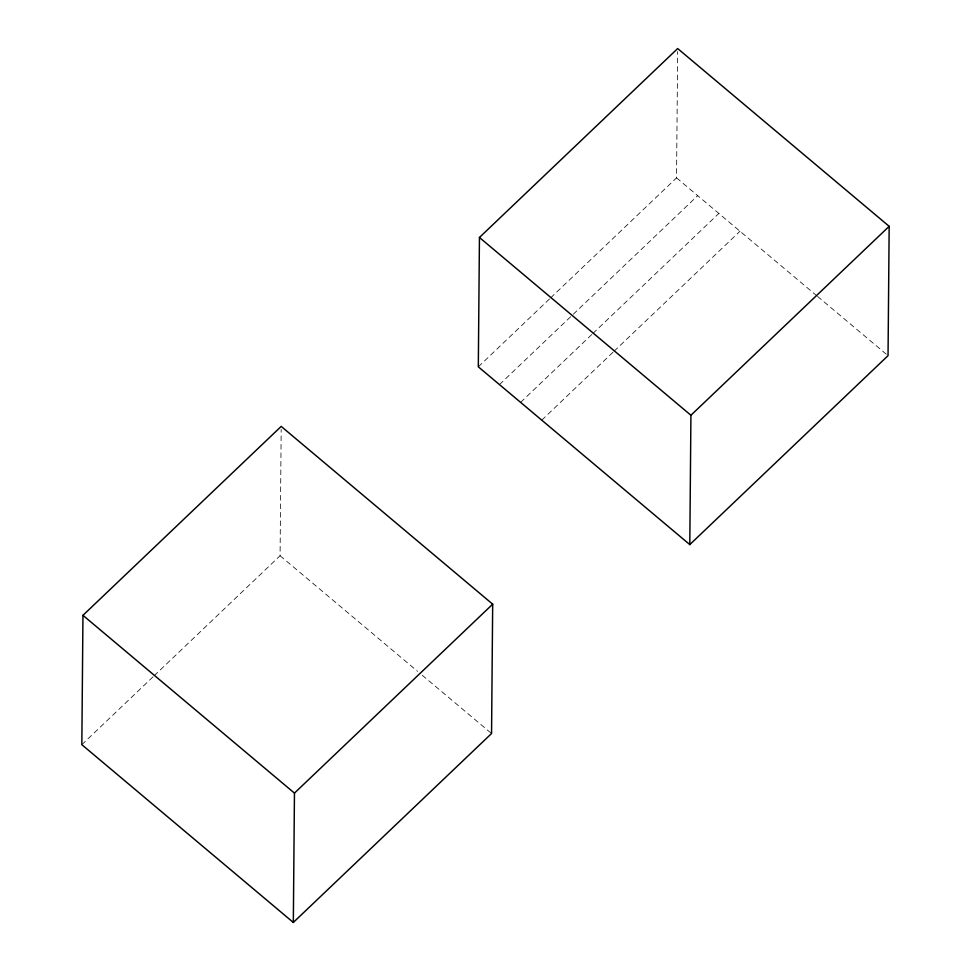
<?xml version="1.0" encoding="UTF-8"?>
<svg xmlns="http://www.w3.org/2000/svg" width="971" height="971" viewBox="0 0 971 971"><rect width="100%" height="100%" fill="white"/><g stroke="black" fill="none" stroke-linecap="round" stroke-linejoin="round"><path stroke-width="0.73" stroke-dasharray="4.86 3.64" d="M154.122 675.78L280.073 555.74L281.177 429.413M550.593 297.927L676.544 177.887L677.649 51.56M81.831 744.672L153.03 676.823M478.315 366.82L549.501 298.971M499.458 384.589L697.7 195.669M520.602 402.37L591.8 334.522M592.893 333.478L718.843 213.438M541.757 420.152L612.944 352.303M614.036 351.259L739.999 231.219M676.544 177.887L816.38 295.439M817.546 296.41L888.04 355.665M280.073 555.74L417.603 671.349M422.215 675.233L491.557 733.518"/><path stroke-width="1.46" d="M82.96 615.335L81.831 744.672L293.327 922.45L491.557 733.518L492.685 604.18L281.202 426.403L82.96 615.335L294.456 793.113L293.327 922.45M479.443 237.482L478.315 366.82L689.798 544.597L888.04 355.665L889.169 226.328L677.673 48.55L479.443 237.482L690.927 415.26L689.798 544.597M294.456 793.113L492.685 604.18M690.927 415.26L889.169 226.328"/></g></svg>
